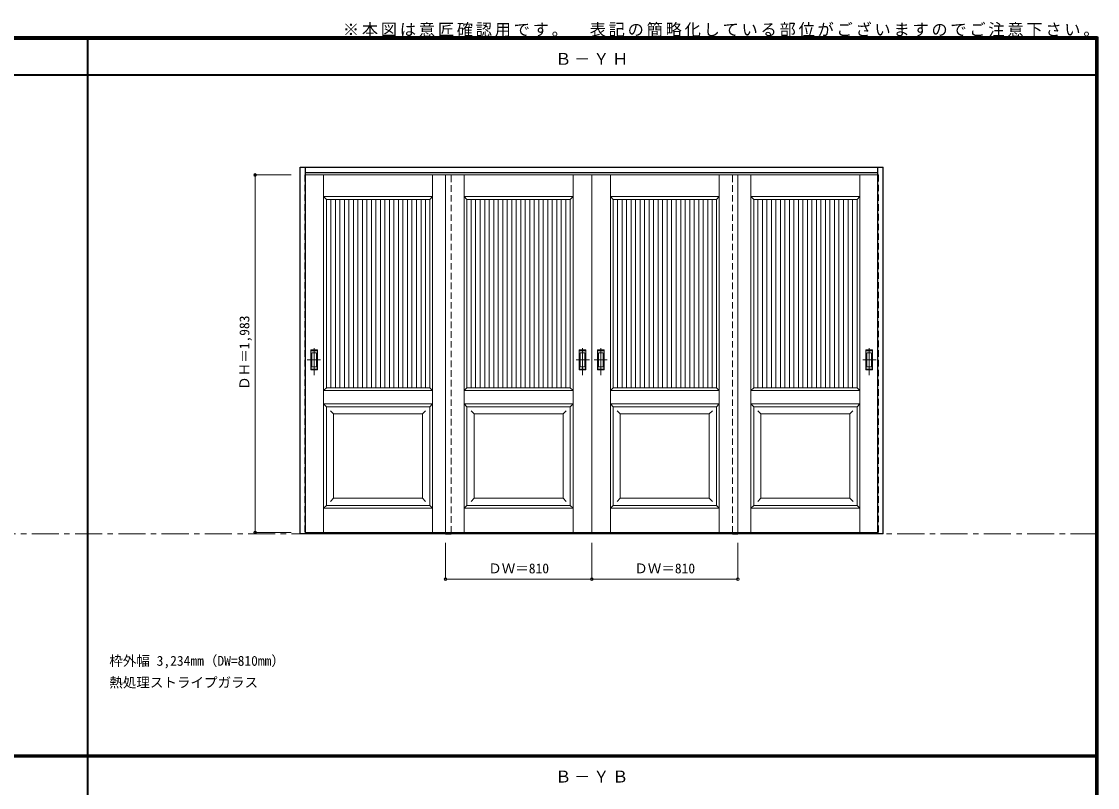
# Model space of a CAD drawing. Units: millimetres, scale not verified. Extents: x -6000 to 5700, y -4307 to 4260.
# Drawn here: x -267 to 5700, y 12 to 4260 of the extents above; entities that cross this region are included whole.
import ezdxf
from ezdxf.enums import TextEntityAlignment as Align

# ---------------------------------------------------------------- set-up
doc = ezdxf.new("R2010")
doc.units = ezdxf.units.MM
doc.header["$LTSCALE"] = 30
doc.header["$PDMODE"] = 32
doc.header["$PDSIZE"] = 15
doc.linetypes.add('CHAIN1', pattern=[8, 5, -1, 1, -1])
doc.linetypes.add('DASHED1', pattern=[1.8, 1.2, -0.6])
for name, color, linetype, lineweight in [('0-1_通り芯', 7, 'CHAIN1', 18), ('0-2_扉', 7, 'Continuous', 18), ('0-4_枠', 3, 'Continuous', 25), ('0-6_引手', 7, 'Continuous', 18), ('0-B_寸法', 7, 'Continuous', 9), ('0-C_ハッチ', 4, 'Continuous', 9), ('F-1_枠', 6, 'Continuous', 40)]:
    doc.layers.add(name, color=color, linetype=linetype, lineweight=lineweight)
doc.layers.add('0-A_文字', color=7, linetype='Continuous')
doc.styles.add('ＭＳ ゴシック', font='')
doc.styles.get('ＭＳ ゴシック').set_extended_font_data('MS Gothic')

msp = doc.modelspace()

# ---------------------------------------------------------------- linework, layer by layer
at = {"layer": '0-1_通り芯'}
msp.add_line((-5490, 1418), (5690, 1418), dxfattribs=at)
at = {"layer": '0-2_扉', "color": 4, "linetype": 'DASHED1', "lineweight": 9}
for p, q in [((1305, 3409), (1305, 1426)), ((1308, 3409), (1305, 3409)), ((2115, 1426), (2115, 3409)), ((3675, 1426), (3675, 3409)), ((4482, 3409), (4485, 3409)), ((4485, 3409), (4485, 1426)), ((1308, 1426), (1305, 1426)), ((4482, 1426), (4485, 1426))]:
    msp.add_line(p, q, dxfattribs=at)
at = {"layer": '0-2_扉'}
for p, q in [((1308, 3409), (2115, 3409)), ((1408.5, 1426), (1408.5, 3409)), ((2011.5, 1426), (2011.5, 3409)), ((2895, 3409), (2085, 3409)), ((2188.5, 1426), (2188.5, 3409)), ((2791.5, 1426), (2791.5, 3409)), ((2895, 3409), (2895, 1426)), ((2895, 3409), (3705, 3409)), ((2895, 3409), (2895, 1426)), ((2998.5, 1426), (2998.5, 3409)), ((3601.5, 1426), (3601.5, 3409)), ((4482, 3409), (3675, 3409)), ((3778.5, 1426), (3778.5, 3409)), ((4381.5, 1426), (4381.5, 3409)), ((1408.5, 3289), (1423.5, 3274)), ((2791.5, 3289), (2776.5, 3274)), ((2998.5, 3289), (3013.5, 3274)), ((4381.5, 3289), (4366.5, 3274)), ((1423.5, 2360.24), (1423.5, 3274)), ((1423.5, 3274), (1996.5, 3274)), ((1996.5, 2229), (1996.5, 3274)), ((2203.5, 2229), (2203.5, 3274)), ((2776.5, 3274), (2203.5, 3274)), ((2776.5, 2360.24), (2776.5, 3274)), ((3013.5, 2360.24), (3013.5, 3274)), ((3013.5, 3274), (3586.5, 3274)), ((3586.5, 2229), (3586.5, 3274)), ((3793.5, 2229), (3793.5, 3274)), ((4366.5, 3274), (3793.5, 3274)), ((4366.5, 2360.24), (4366.5, 3274)), ((1423.69, 3091), (1423.5, 3091)), ((2776.31, 3091), (2776.5, 3091)), ((3013.69, 3091), (3013.5, 3091)), ((4366.31, 3091), (4366.5, 3091)), ((1423.5, 2229), (1423.5, 2371.05)), ((2776.5, 2229), (2776.5, 2371.05)), ((3013.5, 2229), (3013.5, 2371.05)), ((4366.5, 2229), (4366.5, 2371.05)), ((1408.5, 2214), (1423.5, 2229)), ((1423.5, 2229), (1612.5, 2229)), ((1996.5, 2229), (1468.5, 2229)), ((2203.5, 2229), (2731.5, 2229)), ((2776.5, 2229), (2587.5, 2229)), ((2791.5, 2214), (2776.5, 2229)), ((2998.5, 2214), (3013.5, 2229)), ((3013.5, 2229), (3202.5, 2229)), ((3586.5, 2229), (3058.5, 2229)), ((3793.5, 2229), (4321.5, 2229)), ((4366.5, 2229), (4177.5, 2229)), ((4381.5, 2214), (4366.5, 2229)), ((1408.5, 2139), (1423.5, 2124)), ((1408.5, 2139), (2011.5, 2139)), ((1423.5, 1576), (1423.5, 2124)), ((1463.54, 2084), (1445.86, 2101.68)), ((1956.5, 2084), (1974.18, 2101.68)), ((1996.5, 1576), (1996.5, 2124)), ((2791.5, 2139), (2188.5, 2139)), ((2203.5, 1576), (2203.5, 2124)), ((2243.5, 2084), (2225.82, 2101.68)), ((2736.46, 2084), (2754.14, 2101.68)), ((2791.5, 2139), (2776.5, 2124)), ((2776.5, 1576), (2776.5, 2124)), ((2998.5, 2139), (3013.5, 2124)), ((2998.5, 2139), (3601.5, 2139)), ((3013.5, 1576), (3013.5, 2124)), ((3053.54, 2084), (3035.86, 2101.68)), ((3546.5, 2084), (3564.18, 2101.68)), ((3586.5, 1576), (3586.5, 2124)), ((4381.5, 2139), (3778.5, 2139)), ((3793.5, 1576), (3793.5, 2124)), ((3833.5, 2084), (3815.82, 2101.68)), ((4326.46, 2084), (4344.14, 2101.68)), ((4381.5, 2139), (4366.5, 2124)), ((4366.5, 1576), (4366.5, 2124)), ((1956.5, 2084), (1463.5, 2084)), ((1463.5, 1616), (1463.5, 2084)), ((1956.5, 2084), (1956.5, 1616)), ((2243.5, 2084), (2736.5, 2084)), ((2243.5, 2084), (2243.5, 1616)), ((2736.5, 1616), (2736.5, 2084)), ((3546.5, 2084), (3053.5, 2084)), ((3053.5, 1616), (3053.5, 2084)), ((3546.5, 2084), (3546.5, 1616)), ((3833.5, 2084), (4326.5, 2084)), ((3833.5, 2084), (3833.5, 1616)), ((4326.5, 1616), (4326.5, 2084)), ((1463.5, 1616), (1445.82, 1598.32)), ((1463.5, 1616), (1463.5, 1617.43)), ((1956.5, 1616), (1463.5, 1616)), ((1956.5, 1616), (1974.18, 1598.32)), ((2243.5, 1616), (2225.82, 1598.32)), ((2243.5, 1616), (2736.5, 1616)), ((2736.5, 1616), (2736.5, 1617.43)), ((2736.5, 1616), (2754.18, 1598.32)), ((3053.5, 1616), (3035.82, 1598.32)), ((3053.5, 1616), (3053.5, 1617.43)), ((3546.5, 1616), (3053.5, 1616)), ((3546.5, 1616), (3564.18, 1598.32)), ((3833.5, 1616), (3815.82, 1598.32)), ((3833.5, 1616), (4326.5, 1616)), ((4326.5, 1616), (4326.5, 1617.43)), ((4326.5, 1616), (4344.18, 1598.32)), ((1423.5, 1576), (1408.5, 1561)), ((1408.5, 1561), (2011.5, 1561)), ((2791.5, 1561), (2188.5, 1561)), ((2776.5, 1576), (2791.5, 1561)), ((3013.5, 1576), (2998.5, 1561)), ((2998.5, 1561), (3601.5, 1561)), ((4381.5, 1561), (3778.5, 1561)), ((4366.5, 1576), (4381.5, 1561)), ((1308, 1426), (2115, 1426)), ((4482, 1426), (3675, 1426))]:
    msp.add_line(p, q, dxfattribs=at)
at = {"layer": '0-2_扉', "color": 3, "lineweight": 25}
for p, q in [((2085, 1418), (2115, 1418)), ((3675, 1418), (3705, 1418))]:
    msp.add_line(p, q, dxfattribs=at)
at = {"layer": '0-2_扉'}
for points in [[(2895, 1426), (2085, 1426), (2085, 3409)], [(2895, 1426), (3705, 1426), (3705, 3409)], [(1408.5, 3289), (2011.5, 3289), (1996.5, 3274)], [(2791.5, 3289), (2188.5, 3289), (2203.5, 3274)], [(2998.5, 3289), (3601.5, 3289), (3586.5, 3274)], [(4381.5, 3289), (3778.5, 3289), (3793.5, 3274)], [(1996.5, 2229), (2011.5, 2214), (1408.5, 2214)], [(2203.5, 2229), (2188.5, 2214), (2791.5, 2214)], [(3586.5, 2229), (3601.5, 2214), (2998.5, 2214)], [(3793.5, 2229), (3778.5, 2214), (4381.5, 2214)], [(1423.5, 2124), (1996.5, 2124), (2011.5, 2139)], [(2776.5, 2124), (2203.5, 2124), (2188.5, 2139)], [(3013.5, 2124), (3586.5, 2124), (3601.5, 2139)], [(4366.5, 2124), (3793.5, 2124), (3778.5, 2139)], [(1423.5, 1576), (1996.5, 1576), (2011.5, 1561)], [(2776.5, 1576), (2203.5, 1576), (2188.5, 1561)], [(3013.5, 1576), (3586.5, 1576), (3601.5, 1561)], [(4366.5, 1576), (3793.5, 1576), (3778.5, 1561)]]:
    msp.add_lwpolyline(points, dxfattribs=at)
at = {"layer": '0-4_枠'}
for p, q in [((1278, 1418), (1278, 3453)), ((1278, 3453), (4512, 3453)), ((1308, 1418), (1308, 3453)), ((1308, 3423), (4482, 3423)), ((4482, 1418), (4482, 3453)), ((4512, 1418), (4512, 3453)), ((1308, 1418), (1278, 1418)), ((4482, 1421), (1308, 1421)), ((4482, 1418), (1308, 1418)), ((4512, 1418), (4482, 1418))]:
    msp.add_line(p, q, dxfattribs=at)
at = {"layer": '0-6_引手', "linetype": 'CHAIN1'}
for p, q in [((1356, 2298.27), (1356, 2469.12)), ((2844, 2298.27), (2844, 2469.12)), ((2946, 2298.27), (2946, 2469.12)), ((4434, 2298.27), (4434, 2469.12)), ((1317.93, 2383.5), (1390.43, 2383.5)), ((2882.07, 2383.5), (2809.56, 2383.5)), ((2907.93, 2383.5), (2980.43, 2383.5)), ((4472.07, 2383.5), (4399.56, 2383.5))]:
    msp.add_line(p, q, dxfattribs=at)
at = {"layer": '0-6_引手'}
for p, q in [((1337, 2438.5), (1375, 2438.5)), ((1337, 2328.5), (1337, 2438.5)), ((1343.5, 2422.5), (1368.5, 2422.5)), ((1343.5, 2344.5), (1343.5, 2422.5)), ((1368.5, 2344.5), (1368.5, 2422.5)), ((1375, 2328.5), (1375, 2438.5)), ((2863, 2438.5), (2825, 2438.5)), ((2825, 2328.5), (2825, 2438.5)), ((2856.5, 2422.5), (2831.5, 2422.5)), ((2831.5, 2344.5), (2831.5, 2422.5)), ((2856.5, 2344.5), (2856.5, 2422.5)), ((2863, 2328.5), (2863, 2438.5)), ((2927, 2438.5), (2965, 2438.5)), ((2927, 2328.5), (2927, 2438.5)), ((2933.5, 2422.5), (2958.5, 2422.5)), ((2933.5, 2344.5), (2933.5, 2422.5)), ((2958.5, 2344.5), (2958.5, 2422.5)), ((2965, 2328.5), (2965, 2438.5)), ((4453, 2438.5), (4415, 2438.5)), ((4415, 2328.5), (4415, 2438.5)), ((4446.5, 2422.5), (4421.5, 2422.5)), ((4421.5, 2344.5), (4421.5, 2422.5)), ((4446.5, 2344.5), (4446.5, 2422.5)), ((4453, 2328.5), (4453, 2438.5)), ((1337, 2328.5), (1375, 2328.5)), ((1343.5, 2344.5), (1368.5, 2344.5)), ((2863, 2328.5), (2825, 2328.5)), ((2856.5, 2344.5), (2831.5, 2344.5)), ((2927, 2328.5), (2965, 2328.5)), ((2933.5, 2344.5), (2958.5, 2344.5)), ((4453, 2328.5), (4415, 2328.5)), ((4446.5, 2344.5), (4421.5, 2344.5))]:
    msp.add_line(p, q, dxfattribs=at)
at = {"layer": '0-6_引手', "linetype": 'DASHED1'}
for p, q in [((1372, 2332.5), (1372, 2434.5)), ((2828, 2332.5), (2828, 2434.5)), ((2962, 2332.5), (2962, 2434.5)), ((4418, 2332.5), (4418, 2434.5)), ((1340, 2332.5), (1372, 2332.5)), ((2860, 2332.5), (2828, 2332.5)), ((2930, 2332.5), (2962, 2332.5)), ((4450, 2332.5), (4418, 2332.5))]:
    msp.add_line(p, q, dxfattribs=at)
for points in [[(1340, 2332.5), (1340, 2434.5), (1372, 2434.5)], [(2860, 2332.5), (2860, 2434.5), (2828, 2434.5)], [(2930, 2332.5), (2930, 2434.5), (2962, 2434.5)], [(4450, 2332.5), (4450, 2434.5), (4418, 2434.5)]]:
    msp.add_lwpolyline(points, dxfattribs=at)
at = {"layer": '0-B_寸法', "color": 4}
for p, q in [((1028, 3409), (1228, 3409)), ((1028, 3409), (1028, 1426)), ((1028, 1426), (1228, 1426)), ((2085, 1168), (2085, 1368)), ((2895, 1168), (2895, 1368)), ((3705, 1168), (3705, 1368)), ((2085, 1168), (3705, 1168))]:
    msp.add_line(p, q, dxfattribs=at)
at = {"layer": '0-B_寸法'}
for p in [(1028, 3409), (1028, 1426), (2085, 1168), (2895, 1168), (3705, 1168)]:
    msp.add_point(p, dxfattribs=at)
at = {"layer": '0-C_ハッチ'}
for p, q in [((1448.5, 2229), (1448.5, 3274)), ((1473.5, 2229), (1473.5, 3274)), ((1498.5, 2229), (1498.5, 3274)), ((1523.5, 2229), (1523.5, 3274)), ((1548.5, 2229), (1548.5, 3274)), ((1573.5, 2229), (1573.5, 3274)), ((1598.5, 2229), (1598.5, 3274)), ((1623.5, 2229), (1623.5, 3274)), ((1648.5, 2229), (1648.5, 3274)), ((1673.5, 2229), (1673.5, 3274)), ((1698.5, 2229), (1698.5, 3274)), ((1723.5, 2229), (1723.5, 3274)), ((1748.5, 2229), (1748.5, 3274)), ((1773.5, 2229), (1773.5, 3274)), ((1798.5, 2229), (1798.5, 3274)), ((1823.5, 2229), (1823.5, 3274)), ((1848.5, 2229), (1848.5, 3274)), ((1873.5, 2229), (1873.5, 3274)), ((1898.5, 2229), (1898.5, 3274)), ((1923.5, 2229), (1923.5, 3274)), ((1948.5, 2229), (1948.5, 3274)), ((1973.5, 2229), (1973.5, 3274)), ((2226.5, 2229), (2226.5, 3274)), ((2251.5, 2229), (2251.5, 3274)), ((2276.5, 2229), (2276.5, 3274)), ((2301.5, 2229), (2301.5, 3274)), ((2326.5, 2229), (2326.5, 3274)), ((2351.5, 2229), (2351.5, 3274)), ((2376.5, 2229), (2376.5, 3274)), ((2401.5, 2229), (2401.5, 3274)), ((2426.5, 2229), (2426.5, 3274)), ((2451.5, 2229), (2451.5, 3274)), ((2476.5, 2229), (2476.5, 3274)), ((2501.5, 2229), (2501.5, 3274)), ((2526.5, 2229), (2526.5, 3274)), ((2551.5, 2229), (2551.5, 3274)), ((2576.5, 2229), (2576.5, 3274)), ((2601.5, 2229), (2601.5, 3274)), ((2626.5, 2229), (2626.5, 3274)), ((2651.5, 2229), (2651.5, 3274)), ((2676.5, 2229), (2676.5, 3274)), ((2701.5, 2229), (2701.5, 3274)), ((2726.5, 2229), (2726.5, 3274)), ((2751.5, 2229), (2751.5, 3274)), ((3038.5, 2229), (3038.5, 3274)), ((3063.5, 2229), (3063.5, 3274)), ((3088.5, 2229), (3088.5, 3274)), ((3113.5, 2229), (3113.5, 3274)), ((3138.5, 2229), (3138.5, 3274)), ((3163.5, 2229), (3163.5, 3274)), ((3188.5, 2229), (3188.5, 3274)), ((3213.5, 2229), (3213.5, 3274)), ((3238.5, 2229), (3238.5, 3274)), ((3263.5, 2229), (3263.5, 3274)), ((3288.5, 2229), (3288.5, 3274)), ((3313.5, 2229), (3313.5, 3274)), ((3338.5, 2229), (3338.5, 3274)), ((3363.5, 2229), (3363.5, 3274)), ((3388.5, 2229), (3388.5, 3274)), ((3413.5, 2229), (3413.5, 3274)), ((3438.5, 2229), (3438.5, 3274)), ((3463.5, 2229), (3463.5, 3274)), ((3488.5, 2229), (3488.5, 3274)), ((3513.5, 2229), (3513.5, 3274)), ((3538.5, 2229), (3538.5, 3274)), ((3563.5, 2229), (3563.5, 3274)), ((3816.5, 2229), (3816.5, 3274)), ((3841.5, 2229), (3841.5, 3274)), ((3866.5, 2229), (3866.5, 3274)), ((3891.5, 2229), (3891.5, 3274)), ((3916.5, 2229), (3916.5, 3274)), ((3941.5, 2229), (3941.5, 3274)), ((3966.5, 2229), (3966.5, 3274)), ((3991.5, 2229), (3991.5, 3274)), ((4016.5, 2229), (4016.5, 3274)), ((4041.5, 2229), (4041.5, 3274)), ((4066.5, 2229), (4066.5, 3274)), ((4091.5, 2229), (4091.5, 3274)), ((4116.5, 2229), (4116.5, 3274)), ((4141.5, 2229), (4141.5, 3274)), ((4166.5, 2229), (4166.5, 3274)), ((4191.5, 2229), (4191.5, 3274)), ((4216.5, 2229), (4216.5, 3274)), ((4241.5, 2229), (4241.5, 3274)), ((4266.5, 2229), (4266.5, 3274)), ((4291.5, 2229), (4291.5, 3274)), ((4316.5, 2229), (4316.5, 3274)), ((4341.5, 2229), (4341.5, 3274))]:
    msp.add_line(p, q, dxfattribs=at)
at = {"layer": 'F-1_枠'}
for p, q in [((-6000, 4175), (5700, 4175)), ((-6000, 4170), (5700, 4170)), ((-6000, 4165), (5700, 4165)), ((100, -3790), (100, 4175)), ((5690, 4175), (5690, -4205)), ((5695, 4175), (5695, -4205)), ((5700, 4175), (5700, -4205)), ((-6000, 3965), (5700, 3965)), ((-6000, 190.5), (5700, 190.5)), ((-6000, 187.5), (5700, 187.5)), ((-6000, 184.5), (5700, 184.5))]:
    msp.add_line(p, q, dxfattribs=at)

# ---------------------------------------------------------------- texts
at = {"layer": '0-A_文字', "style": 'ＭＳ ゴシック'}
for s, p in [('枠外幅 3,234mm（DW=810mm）', (220, 670.5)), ('熱処理ストライプガラス', (220, 550.5))]:
    msp.add_text(s, height=54.99, dxfattribs=at).set_placement(p, align=Align.BOTTOM_LEFT)
at = {"layer": '0-A_文字', "char_height": 65.98, "attachment_point": 7, "style": 'ＭＳ ゴシック'}
for s, insert in [('\\T1.17;※本図は意匠確認用です。\u3000表記の簡略化している部位がございますのでご注意下さい。', (1515, 4175)), ('\\T1.17;Ｂ－ＹＨ', (2692.5, 4020)), ('\\T1.17;Ｂ－ＹＢ', (2692.5, 39.5))]:
    msp.add_mtext(s, dxfattribs=dict(at, insert=insert))
at = {"layer": '0-B_寸法', "style": 'ＭＳ ゴシック'}
msp.add_text('ＤＨ＝1,983', height=54.99, rotation=90, dxfattribs=at).set_placement((1013, 2217.25), align=Align.BOTTOM_LEFT)
for p in [(2321.25, 1183), (3131.25, 1183)]:
    msp.add_text('ＤＷ＝810', height=54.99, dxfattribs=at).set_placement(p, align=Align.BOTTOM_LEFT)

doc.saveas('drawing.dxf')
